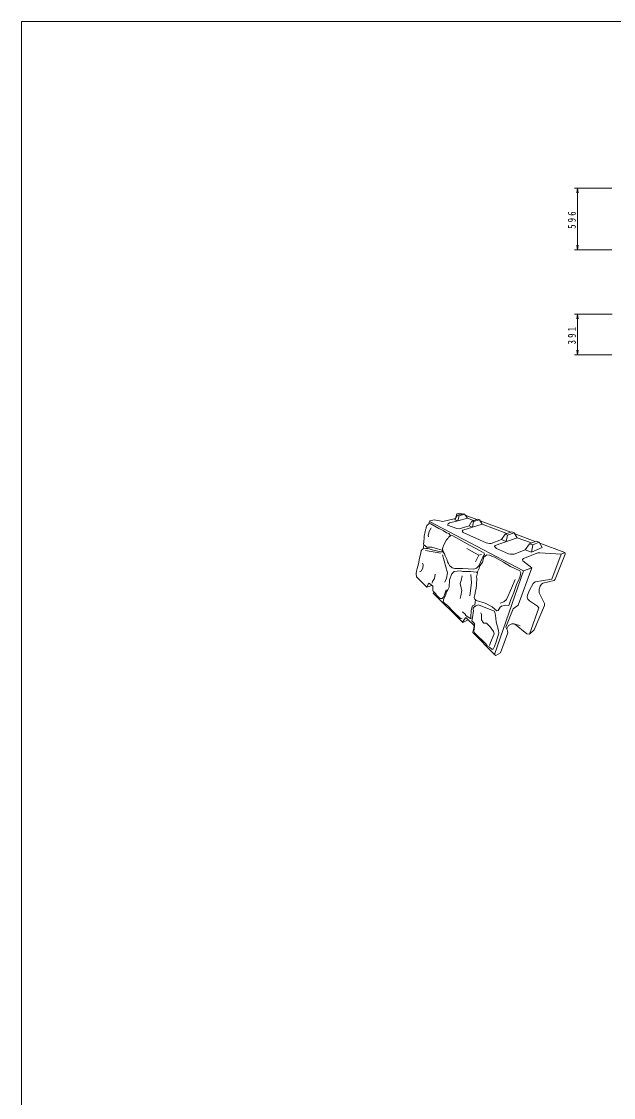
# Model space of a CAD drawing. Units: millimetres on the paper, scale 1:30. Extents: x 20 to 821, y 20 to 574.
# Drawn here: x 20 to 209.7, y 228.9 to 574 of the extents above; entities that cross this region are included whole.
import ezdxf

# ---------------------------------------------------------------- set-up
doc = ezdxf.new("R2010")
doc.units = ezdxf.units.MM
for name, color, linetype, lineweight in [('D-STR-STR3', 1, 'Continuous', 13), ('D-TTL', 2, 'Continuous', 13), ('V-nasSTD', 7, 'Continuous', 13)]:
    doc.layers.add(name, color=color, linetype=linetype, lineweight=lineweight)
doc.styles.add('ＭＳ ゴシック-5.0-0.0', font='')
doc.styles.get('ＭＳ ゴシック-5.0-0.0').set_extended_font_data('ＭＳ ゴシック-5.0-0.0')

msp = doc.modelspace()

# ---------------------------------------------------------------- linework, layer by layer
at = {"layer": 'D-STR-STR3'}
for p, q in [((150.86, 413.859), (152.211, 414.153)), ((152.211, 414.153), (154.973, 413.594)), ((154.973, 413.594), (159.057, 414.652)), ((159.701, 415.624), (158.844, 414.221)), ((158.844, 414.221), (159.808, 413.804)), ((159.057, 414.652), (159.547, 416.093)), ((159.547, 416.093), (160.372, 416.36)), ((159.701, 415.624), (161.5, 416.127)), ((160.193, 415.463), (159.701, 415.624)), ((159.808, 413.804), (160.193, 415.463)), ((162.892, 414.671), (159.808, 413.804)), ((160.193, 415.463), (161.96, 415.956)), ((160.372, 416.36), (161.208, 416.046)), ((161.5, 416.127), (161.96, 415.956)), ((161.96, 415.956), (162.892, 414.671)), ((162.153, 415.69), (165.902, 414.279)), ((162.892, 414.671), (164.841, 413.986)), ((164.289, 413.786), (166.181, 414.365)), ((166.181, 414.365), (166.793, 414.12)), ((149.358, 410.407), (149.592, 411.303)), ((149.592, 411.303), (149.688, 411.517)), ((149.688, 411.517), (149.71, 411.796)), ((149.71, 411.796), (149.892, 412.342)), ((149.892, 412.342), (150.609, 412.952)), ((150.609, 412.952), (150.673, 413.423)), ((150.609, 412.952), (151.111, 412.92)), ((150.673, 413.423), (150.785, 413.62)), ((150.785, 413.62), (150.86, 413.859)), ((180.904, 397.783), (150.785, 413.62)), ((151.285, 411.63), (150.786, 410.661)), ((151.111, 412.92), (153.674, 411.421)), ((153.674, 411.421), (155.158, 410.717)), ((155.158, 410.717), (156.193, 410.027)), ((156.672, 412.893), (156.537, 412.458)), ((156.537, 412.458), (159.492, 411.372)), ((157.182, 413.192), (156.672, 412.893)), ((159.808, 413.804), (157.182, 413.192)), ((159.492, 411.372), (160.287, 411.327)), ((160.287, 411.327), (163.42, 412.257)), ((161.373, 410.83), (161.253, 410.531)), ((164.466, 411.789), (161.373, 410.83)), ((163.42, 412.257), (164.289, 413.786)), ((163.42, 412.257), (164.466, 411.789)), ((164.289, 413.786), (164.884, 413.598)), ((164.884, 413.598), (164.466, 411.789)), ((167.658, 412.819), (164.466, 411.789)), ((164.884, 413.598), (166.793, 414.12)), ((166.793, 414.12), (167.658, 412.819)), ((166.949, 413.885), (176.748, 410.197)), ((167.658, 412.819), (175.526, 409.739)), ((148.947, 407.404), (148.871, 407.061)), ((149.07, 408.062), (148.947, 407.404)), ((149.358, 410.407), (149.07, 408.967)), ((149.07, 408.967), (149.07, 408.062)), ((150.786, 410.661), (150.286, 409.28)), ((150.286, 409.28), (150.433, 408.721)), ((156.173, 407.779), (155.292, 406.192)), ((156.614, 408.219), (156.173, 407.779)), ((156.193, 410.027), (156.957, 409.802)), ((156.79, 408.631), (156.614, 408.219)), ((157.642, 409.159), (156.79, 408.631)), ((156.957, 409.802), (157.332, 409.232)), ((157.332, 409.232), (157.176, 408.87)), ((157.642, 409.159), (158.242, 409.006)), ((158.242, 409.006), (163.741, 405.921)), ((161.253, 410.531), (161.478, 410.141)), ((161.478, 410.141), (168.853, 406.768)), ((170.443, 406.588), (173.786, 407.817)), ((178.812, 408.407), (171.791, 405.922)), ((173.786, 407.817), (175, 409.586)), ((175.348, 407.175), (173.786, 407.817)), ((175, 409.586), (177.041, 410.299)), ((175, 409.586), (175.777, 409.241)), ((175.777, 409.241), (175.348, 407.175)), ((177.912, 409.986), (175.777, 409.241)), ((177.041, 410.299), (177.912, 409.986)), ((177.912, 409.986), (178.812, 408.407)), ((178.077, 409.697), (184.629, 407.231)), ((178.812, 408.407), (183.404, 406.753)), ((182.757, 406.489), (184.948, 407.358)), ((184.948, 407.358), (185.912, 407.006)), ((148.053, 404.27), (147.885, 403.095)), ((148.388, 404.627), (148.053, 404.27)), ((148.682, 404.9), (148.388, 404.627)), ((148.808, 405.319), (148.682, 404.9)), ((148.682, 404.9), (149.605, 405.013)), ((148.955, 406.18), (148.808, 405.319)), ((148.871, 407.061), (148.829, 406.453)), ((148.829, 406.453), (148.955, 406.18)), ((148.955, 406.18), (149.86, 405.394)), ((149.441, 404.316), (151.292, 404.023)), ((149.605, 405.013), (150.255, 404.95)), ((149.86, 405.394), (151.455, 405.457)), ((150.255, 404.95), (151.598, 404.51)), ((151.292, 404.023), (153.173, 403.641)), ((151.455, 405.457), (153.26, 404.891)), ((151.598, 404.51), (154.327, 403.943)), ((153.26, 404.891), (154.813, 404.429)), ((154.327, 403.943), (155.17, 403.862)), ((154.813, 404.429), (155.527, 403.296)), ((154.968, 405.31), (154.849, 404.742)), ((154.849, 404.742), (154.979, 404.405)), ((155.292, 406.192), (154.968, 405.31)), ((154.979, 404.405), (155.013, 404.111)), ((165.155, 403.617), (162.716, 404.969)), ((163.741, 405.921), (166.796, 404.371)), ((166.796, 404.371), (168.295, 403.456)), ((168.853, 406.768), (169.918, 406.573)), ((169.918, 406.573), (170.443, 406.588)), ((171.791, 405.922), (171.604, 405.574)), ((171.604, 405.574), (172.218, 404.96)), ((172.218, 404.96), (176.071, 403.311)), ((177.855, 403.176), (181.378, 404.57)), ((181.378, 404.57), (182.757, 406.489)), ((183.399, 403.835), (181.378, 404.57)), ((182.757, 406.489), (183.83, 406.132)), ((183.83, 406.132), (183.399, 403.835)), ((186.844, 405.339), (183.399, 403.835)), ((183.83, 406.132), (185.912, 407.006)), ((185.912, 407.006), (186.844, 405.339)), ((186.095, 406.679), (194.074, 403.676)), ((147.549, 401.882), (147.226, 400.03)), ((147.885, 403.095), (147.549, 401.882)), ((153.173, 403.641), (154.23, 403.523)), ((154.906, 402.906), (156.463, 397.206)), ((155.527, 403.296), (155.779, 402.645)), ((155.779, 402.645), (156.324, 401.533)), ((156.324, 401.533), (156.555, 400.735)), ((156.555, 400.735), (156.87, 400.126)), ((166.571, 402.841), (165.155, 403.617)), ((166.571, 402.841), (165.46, 400.744)), ((167.069, 400.605), (166.502, 399.451)), ((167.435, 403.047), (166.571, 402.841)), ((167.687, 400.579), (166.991, 399.521)), ((167.804, 402.2), (167.069, 400.605)), ((168.157, 402.166), (167.687, 400.579)), ((168.349, 403.04), (167.804, 402.2)), ((169.068, 402.959), (168.157, 402.166)), ((168.295, 403.456), (168.349, 403.04)), ((169.068, 402.959), (169.942, 402.841)), ((169.942, 402.841), (171.764, 402.077)), ((171.764, 402.077), (174.438, 400.549)), ((174.438, 400.549), (176.73, 399.256)), ((176.071, 403.311), (176.641, 403.176)), ((176.641, 403.176), (177.855, 403.176)), ((180.522, 401.424), (180.882, 401.724)), ((180.645, 401.065), (180.522, 401.424)), ((183.524, 398.743), (180.645, 401.065)), ((180.882, 401.724), (185.472, 403.61)), ((185.472, 403.61), (186.081, 403.61)), ((186.081, 403.61), (192.881, 403.169)), ((192.881, 403.169), (189.961, 395.088)), ((194.236, 403.109), (190.969, 395.185)), ((192.881, 403.169), (194.074, 403.676)), ((194.074, 403.676), (194.236, 403.469)), ((194.236, 403.469), (194.236, 403.109)), ((146.561, 397.702), (146.411, 396.982)), ((146.411, 396.982), (146.426, 396.503)), ((146.816, 398.511), (146.561, 397.702)), ((147.226, 400.03), (146.816, 398.511)), ((148.163, 397.839), (147.548, 397.45)), ((148.552, 398.784), (148.163, 397.839)), ((148.494, 400.232), (148.672, 399.758)), ((148.672, 399.758), (148.552, 398.784)), ((156.463, 397.206), (156.17, 395.413)), ((156.87, 400.126), (157.122, 399.497)), ((157.122, 399.497), (157.961, 398.783)), ((157.9, 396.899), (157.165, 394.969)), ((158.655, 397.613), (157.9, 396.899)), ((157.961, 398.783), (158.822, 398.51)), ((160.607, 397.802), (158.655, 397.613)), ((158.822, 398.51), (161.289, 398.549)), ((160.607, 397.802), (161.415, 397.604)), ((161.289, 398.549), (164.941, 398.297)), ((161.415, 397.604), (163.853, 397.604)), ((163.853, 397.604), (165.793, 397.428)), ((164.941, 398.297), (165.79, 398.686)), ((166.502, 399.451), (165.79, 398.686)), ((165.793, 397.428), (166.109, 397.18)), ((166.109, 397.18), (165.839, 395.906)), ((166.169, 397.48), (166.109, 397.18)), ((166.289, 397.959), (166.169, 397.48)), ((166.604, 398.544), (166.289, 397.959)), ((166.739, 399.27), (166.604, 398.544)), ((166.991, 399.521), (166.739, 399.27)), ((180.904, 397.783), (171.517, 371.003)), ((176.73, 399.256), (179.638, 397.787)), ((183.524, 398.743), (179.101, 386.754)), ((179.638, 397.787), (180.02, 397.17)), ((180.02, 397.17), (179.815, 396.083)), ((180.904, 397.783), (183.524, 398.743)), ((146.426, 396.503), (146.546, 396.158)), ((146.546, 396.158), (146.546, 395.903)), ((146.546, 395.903), (149.911, 392.526)), ((149.911, 392.526), (150.268, 393.491)), ((150.268, 393.491), (150.624, 393.89)), ((150.624, 393.89), (151.758, 392.904)), ((151.645, 394.385), (151.548, 393.834)), ((152.291, 395.325), (151.645, 394.385)), ((152.585, 396.706), (152.291, 395.325)), ((156.17, 395.413), (155.699, 394.15)), ((157.165, 394.969), (157.039, 392.576)), ((160.881, 394.668), (160.566, 393.703)), ((160.566, 393.703), (160.902, 392.317)), ((161.196, 396.179), (160.881, 394.668)), ((164.176, 393.961), (163.648, 389.759)), ((164.03, 396.605), (164.176, 393.961)), ((165.944, 395.276), (165.824, 393.537)), ((165.824, 393.537), (165.839, 393.207)), ((165.839, 395.906), (165.944, 395.276)), ((178.195, 395.045), (177.062, 392.295)), ((178.759, 393.747), (177.709, 390.853)), ((179.313, 394.886), (178.759, 393.747)), ((179.815, 396.083), (179.313, 394.886)), ((183.916, 393.786), (182.762, 391.562)), ((184.609, 394.248), (183.916, 393.786)), ((189.961, 395.088), (184.609, 394.248)), ((186.621, 393.581), (186.201, 392.907)), ((187.026, 393.866), (186.621, 393.581)), ((190.654, 394.736), (187.026, 393.866)), ((190.969, 395.185), (190.654, 394.736)), ((149.911, 392.526), (151.506, 393.092)), ((151.758, 392.904), (151.758, 391.686)), ((151.758, 391.686), (151.884, 391.225)), ((151.884, 391.225), (152.157, 391.036)), ((152.157, 391.036), (151.947, 390.616)), ((151.947, 390.616), (161.455, 381.195)), ((152.157, 391.036), (152.654, 390.563)), ((152.654, 390.563), (153.029, 390.059)), ((153.029, 390.059), (153.736, 389.224)), ((155.307, 389.509), (156.062, 391.733)), ((156.2, 391.065), (155.843, 389.953)), ((156.64, 391.736), (156.2, 391.065)), ((157.039, 392.576), (156.64, 391.736)), ((161.07, 391.478), (160.734, 389.778)), ((160.902, 392.317), (161.07, 391.478)), ((165.21, 390.089), (165.135, 389.729)), ((165.374, 390.659), (165.21, 390.089)), ((165.584, 391.678), (165.359, 390.928)), ((165.359, 390.928), (165.374, 390.659)), ((165.644, 392.263), (165.584, 391.678)), ((165.839, 393.207), (165.644, 392.263)), ((177.062, 392.295), (175.446, 388.665)), ((177.709, 390.853), (176.69, 388.26)), ((182.154, 389.988), (182.028, 389.379)), ((182.762, 391.562), (182.154, 389.988)), ((186.201, 392.907), (185.917, 391.917)), ((185.917, 391.917), (185.917, 390.808)), ((185.917, 390.808), (187.551, 387.33)), ((153.736, 389.224), (154.271, 388.935)), ((154.271, 388.935), (154.753, 388.989)), ((154.753, 388.989), (155.307, 389.509)), ((155.171, 388.546), (155.156, 387.917)), ((155.156, 387.917), (155.676, 387.359)), ((155.276, 388.84), (155.171, 388.546)), ((155.843, 389.953), (155.276, 388.84)), ((155.676, 387.359), (156.494, 386.648)), ((156.494, 386.648), (157.099, 386.005)), ((160.734, 389.778), (160.524, 388.896)), ((164.567, 386.582), (164.126, 385.196)), ((165.238, 386.959), (164.567, 386.582)), ((165.555, 386.639), (164.842, 386.098)), ((165.135, 389.729), (165.09, 389.294)), ((165.09, 389.294), (165.21, 388.725)), ((165.21, 388.725), (165.689, 388.305)), ((165.449, 388.515), (165.238, 386.959)), ((165.555, 386.639), (166.432, 386.87)), ((165.689, 388.305), (168.613, 387.48)), ((166.432, 386.87), (169.341, 385.695)), ((168.613, 387.48), (170.846, 386.281)), ((174.522, 387.909), (173.431, 387.489)), ((173.775, 386.494), (175.109, 386.749)), ((175.446, 388.665), (174.522, 387.909)), ((175.109, 386.749), (176.144, 386.704)), ((176.69, 388.26), (176.144, 386.704)), ((179.101, 386.754), (177.59, 385.621)), ((182.028, 389.379), (182.258, 388.707)), ((182.258, 388.707), (182.783, 388.183)), ((182.783, 388.183), (185.386, 386.483)), ((187.587, 386.67), (184.292, 378.842)), ((187.551, 387.33), (187.587, 386.67)), ((157.099, 386.005), (157.698, 385.372)), ((157.698, 385.372), (158.202, 384.869)), ((158.202, 384.869), (160.686, 382.577)), ((161.296, 384.612), (162.227, 383.775)), ((162.227, 383.775), (162.281, 383.607)), ((162.281, 383.607), (162.793, 383.148)), ((162.793, 383.148), (163.85, 382.479)), ((164.126, 385.196), (163.937, 382.888)), ((164.8, 385.028), (164.464, 382.824)), ((164.842, 386.098), (164.737, 385.468)), ((164.737, 385.468), (164.8, 385.028)), ((167.175, 384.38), (167.448, 383.772)), ((167.448, 383.772), (167.403, 382.59)), ((169.341, 385.695), (171.604, 384.872)), ((170.846, 386.281), (171.722, 385.515)), ((171.604, 384.872), (171.927, 383.638)), ((171.722, 385.515), (172.273, 385.025)), ((171.927, 383.638), (172.133, 381.493)), ((172.273, 385.025), (172.701, 385.071)), ((172.701, 385.071), (173.415, 386.149)), ((173.415, 386.149), (173.775, 386.494)), ((177.59, 385.621), (175.238, 379.783)), ((185.731, 385.976), (182.831, 377.535)), ((185.386, 386.483), (185.731, 385.976)), ((160.686, 382.577), (161.211, 382.598)), ((161.315, 381.334), (162.291, 382.704)), ((161.455, 381.195), (163.156, 382.072)), ((162.291, 382.704), (162.444, 382.769)), ((162.444, 382.769), (163.156, 382.072)), ((163.156, 382.072), (164.808, 380.513)), ((163.937, 382.888), (163.936, 382.446)), ((164.464, 382.824), (164.296, 381.795)), ((164.296, 381.795), (164.947, 381.082)), ((164.808, 380.513), (165.012, 379.988)), ((165.012, 379.988), (164.916, 379.388)), ((164.947, 381.082), (165.189, 380.764)), ((165.189, 379.897), (165.093, 379.179)), ((165.189, 380.764), (165.189, 379.897)), ((167.403, 382.59), (167.433, 382.111)), ((167.433, 382.111), (167.928, 381.271)), ((167.928, 381.271), (168.108, 381.076)), ((168.108, 381.076), (169.022, 381.061)), ((169.022, 381.061), (170.135, 379.877)), ((170.135, 379.877), (171.251, 378.408)), ((172.133, 381.493), (172.897, 378.672)), ((175.238, 379.783), (175.682, 378.661)), ((175.479, 379.173), (176.074, 380.302)), ((176.074, 380.302), (177.123, 380.797)), ((177.123, 380.797), (177.753, 380.842)), ((177.753, 380.842), (179.282, 380.422)), ((181.962, 377.64), (177.976, 380.781)), ((179.282, 380.422), (179.807, 380.167)), ((164.916, 379.388), (164.659, 377.996)), ((164.659, 377.996), (171.517, 371.003)), ((165.093, 379.179), (164.932, 378.323)), ((164.932, 378.323), (165.157, 377.916)), ((165.157, 377.916), (166.86, 376.192)), ((166.86, 376.192), (167.245, 375.945)), ((171.427, 377.585), (170.275, 374.795)), ((171.251, 378.408), (171.427, 377.585)), ((172.985, 377.85), (172.103, 375.029)), ((172.897, 378.672), (172.985, 377.85)), ((175.787, 377.885), (173.436, 371.525)), ((175.682, 378.661), (175.787, 377.885)), ((182.831, 377.535), (181.962, 377.64)), ((184.292, 378.842), (182.831, 377.535)), ((167.245, 375.945), (168.766, 374.361)), ((168.766, 374.361), (169.194, 373.804)), ((169.194, 373.804), (169.944, 373.29)), ((169.944, 373.29), (170.736, 372.712)), ((170.275, 374.795), (169.967, 373.881)), ((170.736, 372.712), (171.122, 372.701)), ((171.604, 373.589), (171.122, 372.701)), ((172.103, 375.029), (171.604, 373.589)), ((171.946, 370.644), (171.517, 371.003)), ((173.436, 371.525), (171.946, 370.644))]:
    msp.add_line(p, q, dxfattribs=at)
at = {"layer": 'D-TTL'}
msp.add_lwpolyline([(20, 20), (20, 574), (821, 574), (821, 20)], close=True, dxfattribs=at)
at = {"layer": 'V-nasSTD'}
for p, q in [((209.153, 520.579), (197.153, 520.579)), ((198.153, 520.579), (197.903, 519.079)), ((198.153, 500.723), (198.153, 520.579)), ((198.153, 520.579), (198.403, 519.079)), ((209.153, 500.723), (197.153, 500.723)), ((198.153, 500.723), (197.903, 502.223)), ((198.153, 500.723), (198.403, 502.223)), ((209.22, 480.116), (197.153, 480.116)), ((198.153, 480.116), (197.903, 478.616)), ((198.153, 467.072), (198.153, 480.116)), ((198.153, 480.116), (198.403, 478.616)), ((209.153, 467.072), (197.153, 467.072)), ((198.153, 467.072), (197.903, 468.572)), ((198.153, 467.072), (198.403, 468.572))]:
    msp.add_line(p, q, dxfattribs=at)

# ---------------------------------------------------------------- texts
at = {"layer": 'V-nasSTD', "char_height": 2.566, "attachment_point": 8, "rotation": 90, "style": 'ＭＳ ゴシック-5.0-0.0'}
for s, insert in [('\\T1.5;\\W0.8;596', (197.653, 510.651)), ('\\T1.5;\\W0.8;391', (197.653, 473.594))]:
    msp.add_mtext(s, dxfattribs=dict(at, insert=insert))

doc.saveas('drawing.dxf')
